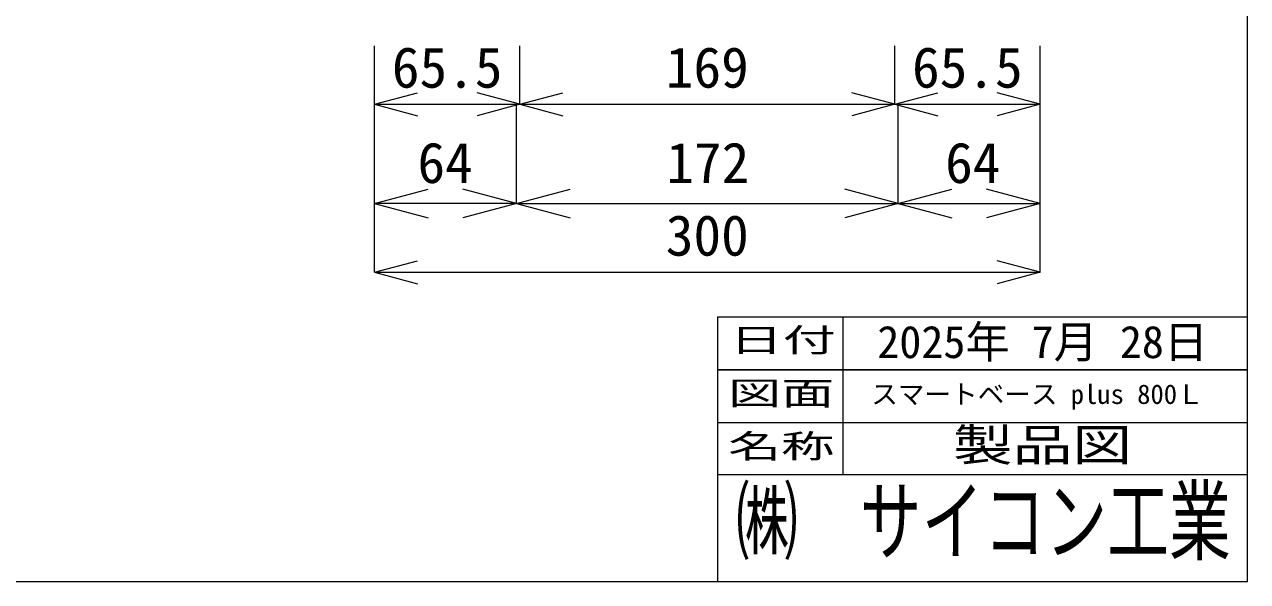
# Model space of a CAD drawing. Units: millimetres, scale not verified. Extents: x -872 to 776, y -679 to 473.
# Drawn here: x 225 to 776, y -679 to -427 of the extents above; entities that cross this region are included whole.
import ezdxf
from ezdxf.enums import TextEntityAlignment as Align

# ---------------------------------------------------------------- set-up
doc = ezdxf.new("R2010")
doc.units = ezdxf.units.MM
doc.header["$LTSCALE"] = 4
doc.linetypes.add('DASHED1', pattern=[1.8, 1.2, -0.6])
doc.layers.add('0-0', color=7, linetype='DASHED1', lineweight=9)
doc.styles.add('ＭＳ ゴシック', font='')
doc.styles.get('ＭＳ ゴシック').set_extended_font_data('MS Gothic')

msp = doc.modelspace()

# ---------------------------------------------------------------- linework, layer by layer
at = {"layer": '0-0', "linetype": 'Continuous'}
for p, q in [((382.608, -463.219), (382.608, -436.811)), ((448.108, -463.219), (448.108, -436.811)), ((617.108, -463.219), (617.108, -436.811)), ((682.608, -463.219), (682.608, -436.811)), ((382.608, -463.219), (401.927, -458.042)), ((448.108, -463.219), (428.79, -458.042)), ((448.108, -463.219), (467.427, -458.042)), ((617.108, -463.219), (597.79, -458.042)), ((617.108, -463.219), (636.427, -458.042)), ((682.608, -463.219), (663.29, -458.042)), ((382.608, -508.012), (382.608, -463.219)), ((382.608, -463.219), (448.108, -463.219)), ((382.608, -463.219), (401.927, -468.395)), ((448.108, -463.219), (428.79, -468.395)), ((446.538, -508.012), (446.538, -463.219)), ((446.538, -508.012), (446.538, -463.219)), ((448.108, -463.219), (617.108, -463.219)), ((448.108, -463.219), (467.427, -468.395)), ((617.108, -463.219), (597.79, -468.395)), ((617.108, -463.219), (682.608, -463.219)), ((617.108, -463.219), (636.427, -468.395)), ((618.679, -508.012), (618.679, -463.219)), ((618.679, -508.012), (618.679, -463.219)), ((682.608, -463.219), (663.29, -468.395)), ((682.608, -508.012), (682.608, -463.219)), ((382.608, -508.012), (406.756, -501.542)), ((446.538, -508.012), (422.39, -501.542)), ((446.538, -508.012), (470.686, -501.542)), ((618.679, -508.012), (594.531, -501.542)), ((618.679, -508.012), (642.827, -501.542)), ((682.608, -508.012), (658.46, -501.542)), ((446.538, -508.012), (382.608, -508.012)), ((382.608, -508.012), (406.756, -514.483)), ((382.608, -539.017), (382.608, -508.012)), ((446.538, -508.012), (422.39, -514.483)), ((446.538, -508.012), (618.679, -508.012)), ((446.538, -508.012), (470.686, -514.483)), ((618.679, -508.012), (594.531, -514.483)), ((618.679, -508.012), (682.608, -508.012)), ((618.679, -508.012), (642.827, -514.483)), ((682.608, -508.012), (658.46, -514.483)), ((682.608, -539.017), (682.608, -508.012)), ((382.608, -539.017), (401.927, -533.841)), ((682.608, -539.017), (663.29, -533.841)), ((382.608, -539.017), (682.608, -539.017)), ((382.608, -539.017), (401.927, -544.193)), ((682.608, -539.017), (663.29, -544.193)), ((537.165, -559.081), (776.099, -559.081)), ((537.165, -559.081), (537.165, -678.548)), ((593.675, -559.081), (593.675, -630.465)), ((537.165, -582.974), (776.099, -582.974)), ((776.099, -582.974), (537.165, -582.974)), ((776.099, -606.868), (537.165, -606.868)), ((776.099, -630.465), (537.165, -630.465))]:
    msp.add_line(p, q, dxfattribs=at)
msp.add_lwpolyline([(-871.901, -678.548), (776.099, -678.548), (776.099, 473.452), (-871.901, 473.452)], close=True, dxfattribs=at)

# ---------------------------------------------------------------- texts
at = {"layer": '0-0', "style": 'ＭＳ ゴシック'}
for s, height, p in [('65.5', 18.33, (390.358, -461.219)), ('169', 18.33, (513.858, -461.219)), ('65.5', 18.33, (624.858, -461.219)), ('64', 18.33, (401.904, -504.25)), ('172', 18.33, (514.073, -504.25)), ('64', 18.33, (639.787, -504.25)), ('300', 18.33, (513.858, -537.017)), ('2025年 7月 28日', 14.6, (609.183, -582.108)), ('スマートベース plus 800Ｌ', 8.798, (606.437, -601.058))]:
    msp.add_text(s, height=height, dxfattribs=at).set_placement(p, align=Align.BOTTOM_LEFT)
for s, height, width, p in [('日付', 10.64, 1.65, (542.658, -578.087)), ('図面', 10.64, 1.65, (541.944, -602.089)), ('名称', 10.64, 1.65, (541.944, -625.982)), ('製品図', 14.6, 1.35, (643.351, -628.576)), ('㈱\u3000サイコン工業', 29.2, 0.7, (545.528, -674.566))]:
    msp.add_text(s, height=height, dxfattribs=dict(at, width=width)).set_placement(p, align=Align.BOTTOM_LEFT)

doc.saveas('drawing.dxf')
